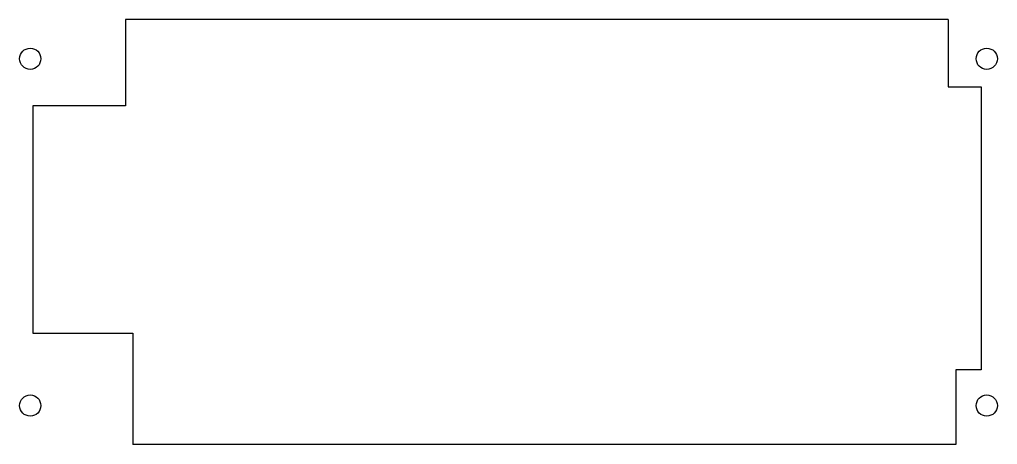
# Model space of a CAD drawing. Header units: millimetres. Extents: x -75 to 75, y -32 to 32.
import ezdxf

# ---------------------------------------------------------------- set-up
doc = ezdxf.new("R2010")
doc.units = ezdxf.units.MM
doc.layers.get('0').update_dxf_attribs({"linetype": 'CONTINUOUS'})

msp = doc.modelspace()

# ---------------------------------------------------------------- linework, layer by layer
for p, q in [((-58.47, 32.5), (-58.47, 19.29)), ((67.11, 32.5), (-58.47, 32.5)), ((67.11, 32.5), (67.11, 22.19)), ((67.11, 22.19), (72.16, 22.19)), ((72.16, 22.19), (72.16, -21.02)), ((-72.58, 19.29), (-72.62, -15.44)), ((-58.47, 19.29), (-72.58, 19.29)), ((-72.62, -15.44), (-57.35, -15.45)), ((-57.35, -15.45), (-57.35, -32.45)), ((68.28, -21.02), (68.28, -32.45)), ((72.16, -21.02), (68.28, -21.02)), ((68.28, -32.45), (-57.35, -32.45))]:
    msp.add_line(p, q)
for centre in [(-73, 26.5), (73, 26.5), (-73, -26.5), (73, -26.5)]:
    msp.add_circle(centre, 1.62)

doc.saveas('drawing.dxf')
